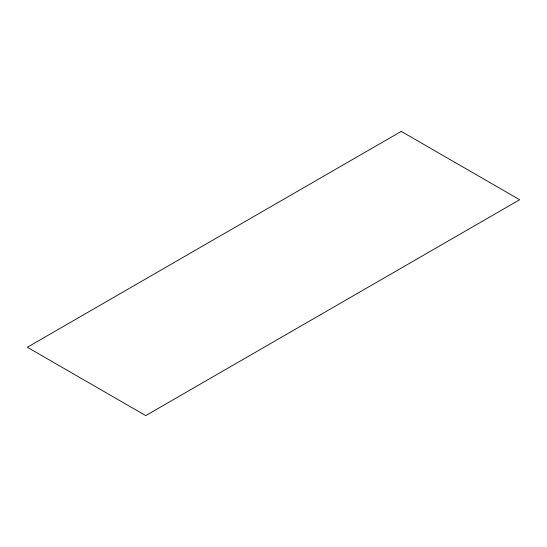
<?xml version="1.0" encoding="UTF-8"?>
<svg xmlns="http://www.w3.org/2000/svg" width="547" height="547" viewBox="0 0 547 547"><rect width="100%" height="100%" fill="white"/><g stroke="black" fill="none" stroke-linecap="round" stroke-linejoin="round"><path stroke-width="0.82" d="M401.252 131.389L27.35 347.256L145.748 415.611L519.65 199.744L401.252 131.389"/></g></svg>
